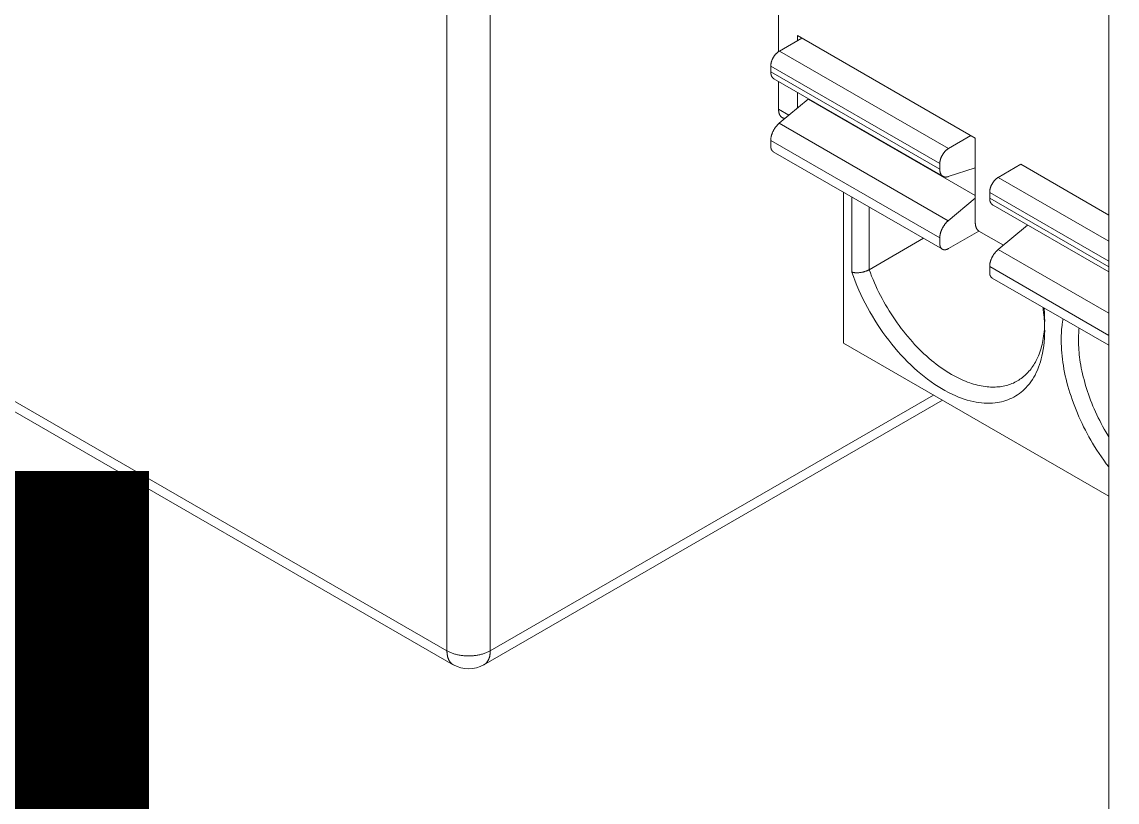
# Model space of a CAD drawing. Header units: inches. Extents: x 67578 to 72421, y -34894 to -31675.
# Drawn here: x 69176.28 to 69204.7, y -33380.48 to -33360.22 of the extents above; entities that cross this region are included whole.
import ezdxf

# ---------------------------------------------------------------- set-up
doc = ezdxf.new("R2010")
doc.units = ezdxf.units.IN
doc.header["$MEASUREMENT"] = 0
doc.linetypes.add('ACAD_ISO03W100', pattern=[30, 12, -18])
doc.layers.add('SI-TOPOLOGY-Ethernet', color=7, linetype='Continuous', lineweight=13, true_color=0x3cf000)

# ---------------------------------------------------------------- blocks, each defined once
blk = doc.blocks.new('ET200S')
at = {"lineweight": 0}
for p, q in [((42.288, 50.006), (42.288, -46.749)), ((31.493, 16.34), (31.493, -18.183)), ((32.2, 15.762), (32.2, -18.183)), ((31.493, -18.183), (0.026, -0.016)), ((31.596, -18.412), (0.13, -0.245)), ((36.902, -4.492), (36.902, -8.401)), ((36.916, -8.393), (37.284, -8.181)), ((40.112, -9.814), (37.213, -8.14)), ((37.213, -8.14), (37.213, -8.222)), ((36.916, -8.393), (39.674, -9.985)), ((39.532, -10.23), (36.775, -8.638)), ((36.775, -8.638), (36.775, -8.732)), ((36.775, -8.732), (39.532, -10.324)), ((39.584, -10.438), (36.826, -8.846)), ((36.902, -8.89), (36.902, -9.343)), ((37.213, -9.069), (37.213, -9.322)), ((36.913, -9.571), (37.386, -9.177)), ((40.112, -10.751), (37.386, -9.177)), ((36.902, -9.343), (37.07, -9.441)), ((36.913, -9.571), (39.671, -11.164)), ((36.964, -9.481), (36.998, -9.501)), ((40.041, -9.773), (39.674, -9.985)), ((40.112, -11.197), (40.112, -9.814)), ((39.532, -11.443), (36.775, -9.851)), ((36.775, -9.851), (36.775, -9.944)), ((39.574, -11.628), (36.816, -10.036)), ((39.532, -10.23), (39.532, -10.324)), ((39.671, -10.443), (40.112, -10.301)), ((40.855, -10.242), (40.487, -10.455)), ((42.288, -11.07), (40.855, -10.242)), ((40.487, -10.455), (42.288, -11.494)), ((37.963, -10.698), (37.963, -13.161)), ((42.288, -11.821), (40.346, -10.7)), ((40.346, -10.7), (40.346, -10.793)), ((38.097, -12.002), (38.097, -10.775)), ((40.112, -10.796), (39.671, -11.164)), ((40.346, -10.793), (42.288, -11.915)), ((38.38, -10.939), (38.38, -11.962)), ((42.288, -11.999), (40.404, -10.911)), ((40.484, -11.633), (40.963, -11.234)), ((39.674, -11.618), (40.17, -11.332)), ((40.17, -11.332), (40.569, -11.562)), ((39.266, -11.45), (38.38, -11.962)), ((39.532, -11.443), (39.532, -11.537)), ((40.484, -11.633), (42.288, -12.674)), ((42.288, -13.034), (40.346, -11.912)), ((40.346, -11.912), (40.346, -12.006)), ((38.102, -12.003), (38.097, -12.002)), ((42.288, -13.195), (40.387, -12.098)), ((42.288, -15.658), (37.963, -13.161)), ((32.096, -18.412), (39.577, -14.093)), ((32.2, -18.183), (39.43, -14.008))]:
    blk.add_line(p, q, dxfattribs=at)
for points in [[(36.775, -8.638), (36.775, -8.633), (36.775, -8.627), (36.775, -8.622), (36.776, -8.617), (36.776, -8.611), (36.777, -8.606), (36.778, -8.601), (36.779, -8.595), (36.78, -8.59), (36.781, -8.585), (36.783, -8.58), (36.784, -8.574), (36.785, -8.569), (36.787, -8.563), (36.789, -8.557), (36.792, -8.551), (36.794, -8.545), (36.796, -8.539), (36.799, -8.533), (36.801, -8.527), (36.804, -8.521), (36.807, -8.516), (36.81, -8.51), (36.813, -8.504), (36.816, -8.499), (36.819, -8.493), (36.823, -8.488), (36.826, -8.482), (36.83, -8.477), (36.833, -8.471), (36.837, -8.466), (36.841, -8.461), (36.845, -8.456), (36.849, -8.451), (36.853, -8.446), (36.858, -8.441), (36.862, -8.437), (36.866, -8.433), (36.87, -8.429), (36.873, -8.425), (36.877, -8.422), (36.881, -8.418), (36.885, -8.415), (36.89, -8.411), (36.894, -8.408), (36.898, -8.405), (36.903, -8.402), (36.907, -8.399), (36.911, -8.396), (36.916, -8.393)], [(36.826, -8.846), (36.824, -8.845), (36.822, -8.843), (36.82, -8.842), (36.819, -8.841), (36.817, -8.84), (36.815, -8.838), (36.814, -8.837), (36.812, -8.835), (36.81, -8.834), (36.809, -8.832), (36.807, -8.831), (36.805, -8.829), (36.804, -8.827), (36.802, -8.826), (36.801, -8.824), (36.8, -8.822), (36.798, -8.82), (36.797, -8.818), (36.796, -8.816), (36.795, -8.814), (36.793, -8.812), (36.792, -8.81), (36.791, -8.808), (36.79, -8.806), (36.789, -8.804), (36.788, -8.802), (36.787, -8.8), (36.786, -8.798), (36.785, -8.796), (36.785, -8.794), (36.784, -8.791), (36.783, -8.788), (36.782, -8.785), (36.781, -8.782), (36.78, -8.779), (36.779, -8.776), (36.779, -8.773), (36.778, -8.77), (36.778, -8.767), (36.777, -8.764), (36.777, -8.762), (36.776, -8.759), (36.776, -8.756), (36.776, -8.753), (36.775, -8.75), (36.775, -8.747), (36.775, -8.744), (36.775, -8.741), (36.775, -8.738), (36.775, -8.735), (36.775, -8.732)], [(37.006, -9.494), (37.003, -9.494), (37, -9.493), (36.997, -9.493), (36.994, -9.492), (36.991, -9.492), (36.988, -9.491), (36.985, -9.49), (36.982, -9.489), (36.98, -9.488), (36.977, -9.487), (36.974, -9.486), (36.972, -9.485), (36.969, -9.484), (36.967, -9.482), (36.964, -9.481), (36.962, -9.479), (36.96, -9.478), (36.957, -9.476), (36.955, -9.475), (36.953, -9.473), (36.951, -9.471), (36.948, -9.47), (36.946, -9.468), (36.944, -9.466), (36.942, -9.464), (36.94, -9.462), (36.938, -9.459), (36.936, -9.457), (36.934, -9.454), (36.932, -9.452), (36.93, -9.449), (36.928, -9.447), (36.927, -9.444), (36.925, -9.441), (36.923, -9.438), (36.922, -9.435), (36.92, -9.432), (36.919, -9.43), (36.917, -9.427), (36.916, -9.424), (36.915, -9.421), (36.914, -9.418), (36.913, -9.414), (36.912, -9.411), (36.911, -9.407), (36.909, -9.404), (36.908, -9.4), (36.907, -9.396), (36.907, -9.392), (36.906, -9.388), (36.905, -9.384), (36.904, -9.38), (36.904, -9.376), (36.903, -9.372), (36.903, -9.368), (36.903, -9.364), (36.902, -9.36), (36.902, -9.356), (36.902, -9.352), (36.902, -9.347), (36.902, -9.343)], [(36.775, -9.851), (36.775, -9.845), (36.775, -9.838), (36.775, -9.832), (36.776, -9.826), (36.777, -9.82), (36.777, -9.814), (36.778, -9.808), (36.779, -9.801), (36.78, -9.795), (36.782, -9.789), (36.783, -9.783), (36.785, -9.777), (36.787, -9.77), (36.789, -9.763), (36.791, -9.756), (36.793, -9.749), (36.796, -9.742), (36.798, -9.735), (36.801, -9.728), (36.804, -9.721), (36.807, -9.714), (36.81, -9.707), (36.814, -9.7), (36.817, -9.694), (36.821, -9.687), (36.824, -9.68), (36.828, -9.674), (36.832, -9.667), (36.836, -9.66), (36.84, -9.654), (36.845, -9.648), (36.849, -9.641), (36.854, -9.635), (36.858, -9.629), (36.863, -9.623), (36.867, -9.618), (36.872, -9.612), (36.877, -9.607), (36.882, -9.601), (36.887, -9.596), (36.892, -9.591), (36.897, -9.586), (36.902, -9.581), (36.908, -9.576), (36.913, -9.571)], [(36.816, -10.036), (36.815, -10.035), (36.813, -10.034), (36.812, -10.033), (36.81, -10.032), (36.809, -10.031), (36.808, -10.03), (36.806, -10.029), (36.805, -10.028), (36.804, -10.027), (36.802, -10.025), (36.801, -10.024), (36.8, -10.023), (36.799, -10.021), (36.798, -10.02), (36.796, -10.019), (36.795, -10.017), (36.794, -10.016), (36.793, -10.014), (36.792, -10.013), (36.791, -10.011), (36.79, -10.01), (36.789, -10.008), (36.789, -10.007), (36.788, -10.005), (36.787, -10.004), (36.786, -10.002), (36.785, -10.001), (36.784, -9.998), (36.784, -9.996), (36.783, -9.994), (36.782, -9.992), (36.781, -9.99), (36.78, -9.988), (36.78, -9.985), (36.779, -9.983), (36.779, -9.981), (36.778, -9.979), (36.778, -9.976), (36.777, -9.974), (36.777, -9.972), (36.776, -9.97), (36.776, -9.967), (36.776, -9.965), (36.776, -9.963), (36.775, -9.96), (36.775, -9.958), (36.775, -9.956), (36.775, -9.954), (36.775, -9.951), (36.775, -9.949), (36.775, -9.947), (36.775, -9.944)], [(39.674, -9.985), (39.669, -9.988), (39.665, -9.991), (39.66, -9.994), (39.656, -9.997), (39.652, -10), (39.647, -10.003), (39.643, -10.007), (39.639, -10.01), (39.635, -10.014), (39.631, -10.017), (39.627, -10.021), (39.623, -10.025), (39.62, -10.029), (39.615, -10.034), (39.611, -10.038), (39.607, -10.043), (39.603, -10.048), (39.599, -10.053), (39.595, -10.059), (39.591, -10.064), (39.587, -10.069), (39.584, -10.074), (39.58, -10.08), (39.577, -10.085), (39.574, -10.091), (39.571, -10.096), (39.568, -10.102), (39.565, -10.108), (39.562, -10.114), (39.559, -10.119), (39.556, -10.125), (39.554, -10.131), (39.551, -10.137), (39.549, -10.143), (39.547, -10.149), (39.545, -10.155), (39.543, -10.162), (39.542, -10.167), (39.54, -10.172), (39.539, -10.177), (39.538, -10.182), (39.537, -10.188), (39.536, -10.193), (39.535, -10.198), (39.534, -10.203), (39.533, -10.209), (39.533, -10.214), (39.533, -10.219), (39.532, -10.225), (39.532, -10.23)], [(39.532, -10.324), (39.532, -10.327), (39.532, -10.331), (39.533, -10.335), (39.533, -10.339), (39.533, -10.342), (39.533, -10.346), (39.534, -10.35), (39.534, -10.353), (39.535, -10.357), (39.536, -10.361), (39.536, -10.364), (39.537, -10.368), (39.538, -10.372), (39.539, -10.375), (39.54, -10.379), (39.541, -10.382), (39.542, -10.386), (39.543, -10.388), (39.544, -10.391), (39.546, -10.393), (39.547, -10.396), (39.548, -10.399), (39.549, -10.401), (39.551, -10.403), (39.552, -10.406), (39.553, -10.408), (39.555, -10.411), (39.557, -10.413), (39.558, -10.415), (39.56, -10.417), (39.562, -10.419), (39.563, -10.421), (39.565, -10.423), (39.567, -10.425), (39.569, -10.427), (39.571, -10.429), (39.573, -10.431), (39.575, -10.432), (39.577, -10.434), (39.58, -10.435), (39.582, -10.437), (39.584, -10.438), (39.586, -10.439), (39.589, -10.44), (39.591, -10.442), (39.593, -10.443), (39.596, -10.444), (39.598, -10.445), (39.601, -10.445), (39.603, -10.446), (39.606, -10.447), (39.608, -10.448), (39.611, -10.448), (39.613, -10.449), (39.616, -10.449), (39.619, -10.449), (39.622, -10.45), (39.625, -10.45), (39.628, -10.45), (39.631, -10.45), (39.634, -10.45), (39.638, -10.45), (39.641, -10.45), (39.644, -10.449), (39.647, -10.449), (39.65, -10.448), (39.653, -10.448), (39.656, -10.447), (39.659, -10.446), (39.662, -10.446), (39.665, -10.445), (39.668, -10.444), (39.671, -10.443)], [(40.346, -10.7), (40.346, -10.694), (40.346, -10.689), (40.346, -10.684), (40.347, -10.678), (40.347, -10.673), (40.348, -10.668), (40.349, -10.662), (40.35, -10.657), (40.351, -10.652), (40.352, -10.646), (40.353, -10.641), (40.355, -10.636), (40.356, -10.631), (40.358, -10.625), (40.36, -10.619), (40.362, -10.613), (40.365, -10.607), (40.367, -10.601), (40.37, -10.595), (40.372, -10.589), (40.375, -10.583), (40.378, -10.577), (40.381, -10.571), (40.384, -10.566), (40.387, -10.56), (40.39, -10.555), (40.394, -10.549), (40.397, -10.544), (40.401, -10.538), (40.404, -10.533), (40.408, -10.528), (40.412, -10.523), (40.416, -10.518), (40.42, -10.513), (40.424, -10.508), (40.429, -10.503), (40.433, -10.498), (40.437, -10.494), (40.44, -10.491), (40.444, -10.487), (40.448, -10.483), (40.452, -10.48), (40.456, -10.476), (40.461, -10.473), (40.465, -10.469), (40.469, -10.466), (40.473, -10.463), (40.478, -10.46), (40.482, -10.457), (40.487, -10.455)], [(40.388, -10.9), (40.384, -10.896), (40.383, -10.895), (40.381, -10.894), (40.38, -10.893), (40.379, -10.892), (40.378, -10.891), (40.376, -10.889), (40.375, -10.887), (40.373, -10.886), (40.372, -10.884), (40.37, -10.882), (40.369, -10.88), (40.368, -10.878), (40.366, -10.876), (40.365, -10.874), (40.364, -10.872), (40.363, -10.87), (40.362, -10.868), (40.36, -10.866), (40.359, -10.864), (40.358, -10.862), (40.357, -10.86), (40.356, -10.857), (40.356, -10.855), (40.354, -10.852), (40.353, -10.849), (40.353, -10.847), (40.352, -10.844), (40.351, -10.841), (40.35, -10.838), (40.349, -10.835), (40.349, -10.832), (40.348, -10.829), (40.348, -10.826), (40.347, -10.823), (40.347, -10.82), (40.347, -10.817), (40.346, -10.814), (40.346, -10.811), (40.346, -10.808), (40.346, -10.805), (40.346, -10.802), (40.346, -10.799), (40.346, -10.796), (40.346, -10.793)], [(40.396, -10.907), (40.395, -10.906), (40.393, -10.905), (40.392, -10.903), (40.391, -10.902), (40.389, -10.901), (40.388, -10.9)], [(40.405, -10.911), (40.404, -10.911), (40.404, -10.911), (40.403, -10.911), (40.402, -10.911), (40.402, -10.911), (40.401, -10.911), (40.401, -10.911), (40.4, -10.91), (40.399, -10.91), (40.399, -10.909), (40.398, -10.909), (40.398, -10.909), (40.397, -10.908), (40.397, -10.908), (40.396, -10.907)], [(39.671, -11.164), (39.665, -11.168), (39.66, -11.173), (39.655, -11.178), (39.649, -11.183), (39.644, -11.188), (39.639, -11.194), (39.634, -11.199), (39.63, -11.204), (39.625, -11.21), (39.62, -11.216), (39.616, -11.221), (39.611, -11.227), (39.607, -11.234), (39.602, -11.24), (39.598, -11.246), (39.594, -11.253), (39.59, -11.259), (39.586, -11.266), (39.582, -11.272), (39.578, -11.279), (39.575, -11.286), (39.571, -11.293), (39.568, -11.299), (39.565, -11.306), (39.562, -11.313), (39.559, -11.32), (39.556, -11.327), (39.554, -11.334), (39.551, -11.341), (39.549, -11.348), (39.546, -11.355), (39.544, -11.362), (39.542, -11.37), (39.541, -11.376), (39.539, -11.382), (39.538, -11.388), (39.537, -11.394), (39.536, -11.4), (39.535, -11.406), (39.534, -11.412), (39.534, -11.418), (39.533, -11.424), (39.533, -11.431), (39.532, -11.437), (39.532, -11.443)], [(40.17, -11.332), (40.168, -11.33), (40.166, -11.329), (40.164, -11.327), (40.162, -11.326), (40.16, -11.324), (40.158, -11.322), (40.156, -11.321), (40.154, -11.319), (40.152, -11.317), (40.151, -11.315), (40.149, -11.313), (40.147, -11.311), (40.145, -11.309), (40.143, -11.307), (40.142, -11.305), (40.14, -11.302), (40.139, -11.3), (40.137, -11.298), (40.136, -11.295), (40.134, -11.293), (40.133, -11.29), (40.132, -11.288), (40.13, -11.285), (40.129, -11.283), (40.128, -11.28), (40.127, -11.278), (40.126, -11.275), (40.125, -11.273), (40.124, -11.27), (40.123, -11.267), (40.122, -11.265), (40.121, -11.261), (40.12, -11.258), (40.119, -11.254), (40.118, -11.251), (40.117, -11.247), (40.117, -11.244), (40.116, -11.24), (40.115, -11.237), (40.115, -11.233), (40.114, -11.229), (40.114, -11.226), (40.113, -11.222), (40.113, -11.219), (40.113, -11.215), (40.113, -11.211), (40.112, -11.208), (40.112, -11.204), (40.112, -11.2), (40.112, -11.197)], [(39.532, -11.537), (39.532, -11.54), (39.532, -11.543), (39.533, -11.546), (39.533, -11.549), (39.533, -11.552), (39.533, -11.555), (39.534, -11.558), (39.534, -11.561), (39.534, -11.564), (39.535, -11.567), (39.536, -11.57), (39.536, -11.573), (39.537, -11.576), (39.538, -11.579), (39.539, -11.581), (39.54, -11.584), (39.541, -11.587), (39.542, -11.59), (39.543, -11.593), (39.544, -11.595), (39.545, -11.597), (39.546, -11.599), (39.548, -11.601), (39.549, -11.603), (39.55, -11.605), (39.552, -11.607), (39.553, -11.609), (39.554, -11.611), (39.556, -11.613), (39.558, -11.615), (39.559, -11.616), (39.561, -11.618), (39.563, -11.62), (39.564, -11.621), (39.566, -11.623), (39.568, -11.624), (39.57, -11.626), (39.572, -11.627), (39.574, -11.628), (39.576, -11.629), (39.578, -11.63), (39.58, -11.631), (39.582, -11.632), (39.585, -11.633), (39.587, -11.634), (39.589, -11.634), (39.591, -11.635), (39.594, -11.636), (39.596, -11.636), (39.598, -11.636), (39.601, -11.637), (39.603, -11.637), (39.605, -11.637), (39.608, -11.637), (39.61, -11.637), (39.613, -11.637), (39.615, -11.637), (39.617, -11.637), (39.62, -11.637), (39.623, -11.637), (39.626, -11.636), (39.629, -11.636), (39.632, -11.635), (39.635, -11.634), (39.638, -11.634), (39.641, -11.633), (39.644, -11.632), (39.646, -11.631), (39.649, -11.63), (39.652, -11.629), (39.655, -11.628), (39.658, -11.627), (39.66, -11.625), (39.663, -11.624), (39.666, -11.623), (39.669, -11.621), (39.671, -11.62), (39.674, -11.618)], [(40.346, -11.912), (40.346, -11.906), (40.346, -11.9), (40.346, -11.894), (40.347, -11.888), (40.347, -11.881), (40.348, -11.875), (40.349, -11.869), (40.35, -11.863), (40.351, -11.857), (40.353, -11.851), (40.354, -11.845), (40.356, -11.839), (40.358, -11.832), (40.36, -11.824), (40.362, -11.817), (40.364, -11.81), (40.367, -11.803), (40.369, -11.796), (40.372, -11.789), (40.375, -11.782), (40.378, -11.776), (40.381, -11.769), (40.384, -11.762), (40.388, -11.755), (40.392, -11.748), (40.395, -11.742), (40.399, -11.735), (40.403, -11.729), (40.407, -11.722), (40.411, -11.716), (40.416, -11.709), (40.42, -11.703), (40.424, -11.697), (40.429, -11.691), (40.434, -11.685), (40.438, -11.679), (40.443, -11.674), (40.448, -11.668), (40.453, -11.663), (40.458, -11.658), (40.463, -11.653), (40.468, -11.648), (40.473, -11.643), (40.479, -11.638), (40.484, -11.633)], [(38.102, -12.003), (38.107, -12.005), (38.113, -12.006), (38.118, -12.007), (38.124, -12.008), (38.129, -12.009), (38.135, -12.01), (38.14, -12.01), (38.146, -12.011), (38.151, -12.011), (38.157, -12.012), (38.162, -12.012), (38.168, -12.012), (38.176, -12.012), (38.183, -12.012), (38.191, -12.012), (38.198, -12.012), (38.206, -12.011), (38.214, -12.011), (38.221, -12.01), (38.229, -12.009), (38.236, -12.008), (38.244, -12.007), (38.251, -12.006), (38.259, -12.004), (38.266, -12.003), (38.274, -12.001), (38.281, -12), (38.289, -11.998), (38.296, -11.996), (38.303, -11.994), (38.31, -11.992), (38.318, -11.989), (38.324, -11.987), (38.329, -11.985), (38.335, -11.983), (38.341, -11.981), (38.347, -11.979), (38.352, -11.976), (38.358, -11.974), (38.363, -11.971), (38.369, -11.968), (38.374, -11.965), (38.38, -11.962)], [(39.723, -13.672), (39.68, -13.646), (39.638, -13.62), (39.596, -13.592), (39.555, -13.564), (39.514, -13.535), (39.474, -13.504), (39.435, -13.474), (39.396, -13.442), (39.355, -13.407), (39.314, -13.371), (39.274, -13.334), (39.235, -13.297), (39.196, -13.259), (39.159, -13.22), (39.121, -13.181), (39.085, -13.141), (39.047, -13.098), (39.01, -13.055), (38.974, -13.011), (38.938, -12.966), (38.903, -12.921), (38.869, -12.875), (38.836, -12.829), (38.803, -12.782), (38.77, -12.734), (38.739, -12.685), (38.708, -12.636), (38.677, -12.586), (38.648, -12.536), (38.619, -12.486), (38.591, -12.435), (38.564, -12.383), (38.538, -12.332), (38.513, -12.28), (38.489, -12.228), (38.465, -12.176), (38.443, -12.123), (38.421, -12.07), (38.4, -12.016), (38.38, -11.962)], [(41.244, -12.957), (41.243, -13.019), (41.24, -13.081), (41.235, -13.143), (41.229, -13.204), (41.22, -13.265), (41.209, -13.326), (41.199, -13.373), (41.187, -13.42), (41.174, -13.465), (41.16, -13.511), (41.143, -13.556), (41.125, -13.6), (41.105, -13.643), (41.086, -13.682), (41.065, -13.719), (41.042, -13.756), (41.018, -13.792), (40.993, -13.826), (40.965, -13.859), (40.936, -13.891), (40.911, -13.916), (40.885, -13.94), (40.858, -13.963), (40.83, -13.984), (40.801, -14.005), (40.771, -14.024), (40.741, -14.042), (40.709, -14.058), (40.677, -14.073), (40.644, -14.086), (40.61, -14.099), (40.576, -14.109), (40.541, -14.118), (40.506, -14.126), (40.471, -14.132), (40.435, -14.137), (40.391, -14.141), (40.347, -14.143), (40.302, -14.143), (40.258, -14.141), (40.213, -14.137), (40.169, -14.132), (40.125, -14.125), (40.076, -14.115), (40.028, -14.103), (39.98, -14.09), (39.932, -14.076), (39.885, -14.059), (39.838, -14.042), (39.792, -14.023), (39.733, -13.996), (39.674, -13.967), (39.617, -13.936), (39.56, -13.904), (39.505, -13.87), (39.45, -13.834), (39.391, -13.794), (39.334, -13.752), (39.277, -13.708), (39.222, -13.663), (39.168, -13.617), (39.115, -13.569), (39.059, -13.517), (39.004, -13.464), (38.951, -13.409), (38.899, -13.353), (38.848, -13.296), (38.799, -13.238), (38.749, -13.177), (38.699, -13.114), (38.652, -13.051), (38.605, -12.986), (38.56, -12.921), (38.516, -12.855), (38.473, -12.787), (38.432, -12.719), (38.391, -12.649), (38.352, -12.579), (38.315, -12.508), (38.279, -12.437), (38.245, -12.366), (38.212, -12.294), (38.181, -12.222), (38.152, -12.149), (38.124, -12.076), (38.097, -12.002)], [(40.387, -12.098), (40.385, -12.097), (40.384, -12.096), (40.383, -12.095), (40.381, -12.094), (40.38, -12.093), (40.378, -12.092), (40.377, -12.09), (40.376, -12.089), (40.374, -12.088), (40.373, -12.087), (40.372, -12.086), (40.371, -12.084), (40.37, -12.083), (40.368, -12.082), (40.367, -12.08), (40.366, -12.079), (40.365, -12.077), (40.364, -12.076), (40.363, -12.075), (40.362, -12.073), (40.361, -12.072), (40.36, -12.07), (40.359, -12.069), (40.359, -12.067), (40.358, -12.065), (40.357, -12.064), (40.356, -12.062), (40.355, -12.06), (40.354, -12.058), (40.354, -12.056), (40.353, -12.054), (40.352, -12.051), (40.351, -12.049), (40.351, -12.047), (40.35, -12.045), (40.349, -12.043), (40.349, -12.04), (40.348, -12.038), (40.348, -12.036), (40.348, -12.034), (40.347, -12.031), (40.347, -12.029), (40.347, -12.027), (40.346, -12.024), (40.346, -12.022), (40.346, -12.02), (40.346, -12.017), (40.346, -12.015), (40.346, -12.013), (40.346, -12.011), (40.346, -12.008), (40.346, -12.006)], [(41.213, -12.575), (41.216, -12.59), (41.218, -12.61), (41.221, -12.631), (41.224, -12.651), (41.226, -12.671), (41.229, -12.692), (41.231, -12.712), (41.233, -12.732), (41.235, -12.753), (41.236, -12.773), (41.238, -12.794), (41.239, -12.814), (41.24, -12.835), (41.241, -12.855), (41.242, -12.875), (41.243, -12.896), (41.243, -12.916), (41.243, -12.937), (41.244, -12.957)], [(41.234, -12.586), (41.235, -12.6), (41.236, -12.614), (41.237, -12.628), (41.238, -12.642), (41.239, -12.655), (41.24, -12.669), (41.241, -12.683), (41.241, -12.697), (41.242, -12.711), (41.242, -12.725), (41.243, -12.739), (41.243, -12.752), (41.243, -12.766), (41.244, -12.78), (41.244, -12.794)], [(41.244, -12.794), (41.243, -12.83), (41.242, -12.867), (41.241, -12.903), (41.238, -12.939), (41.235, -12.976), (41.231, -13.012), (41.226, -13.048), (41.221, -13.084), (41.214, -13.12), (41.208, -13.152), (41.201, -13.183), (41.193, -13.215), (41.184, -13.246), (41.174, -13.277), (41.164, -13.308), (41.153, -13.339), (41.141, -13.369), (41.128, -13.399), (41.117, -13.423), (41.105, -13.446), (41.092, -13.47), (41.079, -13.493), (41.066, -13.515), (41.051, -13.537), (41.036, -13.559), (41.021, -13.58), (41.004, -13.601), (40.987, -13.621), (40.971, -13.64), (40.954, -13.658), (40.936, -13.675), (40.918, -13.692), (40.899, -13.708), (40.88, -13.723), (40.86, -13.738), (40.84, -13.752), (40.819, -13.766), (40.798, -13.778), (40.777, -13.79), (40.755, -13.801), (40.732, -13.812), (40.71, -13.821), (40.687, -13.83), (40.663, -13.839), (40.64, -13.846), (40.616, -13.853), (40.592, -13.858), (40.568, -13.864), (40.542, -13.868), (40.516, -13.872), (40.49, -13.875), (40.463, -13.877), (40.437, -13.878), (40.411, -13.879), (40.384, -13.879), (40.358, -13.878), (40.331, -13.876), (40.305, -13.874), (40.273, -13.87), (40.24, -13.866), (40.208, -13.86), (40.176, -13.854), (40.145, -13.846), (40.113, -13.838), (40.082, -13.829), (40.051, -13.82), (40.02, -13.809), (39.986, -13.797), (39.952, -13.784), (39.918, -13.77), (39.885, -13.755), (39.852, -13.74), (39.819, -13.724), (39.787, -13.707), (39.755, -13.69), (39.723, -13.672)], [(41.512, -13.112), (41.512, -13.096), (41.513, -13.079), (41.513, -13.062), (41.513, -13.045), (41.514, -13.028), (41.515, -13.012), (41.516, -12.995), (41.517, -12.978), (41.518, -12.961), (41.519, -12.944), (41.52, -12.928), (41.522, -12.911), (41.524, -12.894), (41.526, -12.877), (41.528, -12.861), (41.53, -12.844), (41.532, -12.827), (41.535, -12.811), (41.537, -12.794), (41.54, -12.777), (41.543, -12.765)], [(41.795, -13.112), (41.795, -13.099), (41.795, -13.086), (41.795, -13.073), (41.796, -13.06), (41.796, -13.047), (41.797, -13.034), (41.797, -13.021), (41.798, -13.008), (41.798, -12.994), (41.799, -12.981), (41.8, -12.968), (41.801, -12.955), (41.802, -12.942), (41.803, -12.929), (41.804, -12.916)], [(42.288, -15.183), (42.247, -15.129), (42.207, -15.074), (42.168, -15.019), (42.131, -14.963), (42.094, -14.906), (42.058, -14.848), (42.026, -14.796), (41.995, -14.743), (41.965, -14.69), (41.936, -14.636), (41.907, -14.582), (41.879, -14.527), (41.853, -14.472), (41.827, -14.417), (41.802, -14.362), (41.778, -14.307), (41.755, -14.252), (41.733, -14.196), (41.712, -14.14), (41.692, -14.084), (41.673, -14.027), (41.654, -13.97), (41.638, -13.916), (41.622, -13.861), (41.607, -13.806), (41.593, -13.751), (41.58, -13.696), (41.569, -13.64), (41.558, -13.585), (41.548, -13.529), (41.54, -13.477), (41.533, -13.425), (41.527, -13.373), (41.522, -13.321), (41.518, -13.269), (41.515, -13.217), (41.513, -13.165), (41.512, -13.112)], [(42.288, -14.69), (42.24, -14.611), (42.214, -14.565), (42.189, -14.519), (42.164, -14.473), (42.141, -14.426), (42.117, -14.379), (42.095, -14.331), (42.073, -14.284), (42.051, -14.236), (42.031, -14.188), (42.012, -14.141), (41.993, -14.093), (41.975, -14.045), (41.958, -13.997), (41.942, -13.949), (41.926, -13.9), (41.911, -13.851), (41.897, -13.804), (41.885, -13.757), (41.873, -13.71), (41.861, -13.663), (41.851, -13.615), (41.841, -13.568), (41.832, -13.52), (41.824, -13.472), (41.818, -13.432), (41.813, -13.392), (41.808, -13.352), (41.804, -13.313), (41.801, -13.273), (41.799, -13.233), (41.797, -13.193), (41.795, -13.152), (41.795, -13.112)], [(31.493, -18.183), (31.505, -18.19), (31.517, -18.196), (31.529, -18.202), (31.542, -18.208), (31.554, -18.213), (31.567, -18.218), (31.58, -18.223), (31.593, -18.228), (31.606, -18.232), (31.619, -18.236), (31.634, -18.24), (31.648, -18.244), (31.663, -18.248), (31.678, -18.251), (31.693, -18.254), (31.708, -18.256), (31.723, -18.259), (31.738, -18.261), (31.753, -18.262), (31.768, -18.264), (31.783, -18.265), (31.799, -18.266), (31.815, -18.267), (31.83, -18.267), (31.846, -18.268), (31.862, -18.267), (31.877, -18.267), (31.893, -18.266), (31.909, -18.265), (31.924, -18.264), (31.939, -18.262), (31.954, -18.261), (31.969, -18.259), (31.984, -18.256), (31.999, -18.254), (32.014, -18.251), (32.029, -18.248), (32.044, -18.244), (32.058, -18.24), (32.073, -18.236), (32.086, -18.232), (32.099, -18.228), (32.112, -18.223), (32.125, -18.218), (32.138, -18.213), (32.151, -18.208), (32.163, -18.202), (32.175, -18.196), (32.188, -18.19), (32.2, -18.183)], [(31.596, -18.412), (31.593, -18.409), (31.589, -18.407), (31.585, -18.405), (31.582, -18.402), (31.579, -18.4), (31.575, -18.397), (31.572, -18.395), (31.569, -18.392), (31.566, -18.389), (31.562, -18.386), (31.559, -18.383), (31.556, -18.38), (31.553, -18.376), (31.55, -18.373), (31.547, -18.369), (31.544, -18.366), (31.541, -18.362), (31.538, -18.358), (31.536, -18.354), (31.533, -18.35), (31.531, -18.346), (31.528, -18.342), (31.526, -18.337), (31.524, -18.333), (31.522, -18.329), (31.52, -18.325), (31.518, -18.32), (31.516, -18.316), (31.514, -18.312), (31.513, -18.307), (31.511, -18.303), (31.509, -18.298), (31.508, -18.292), (31.506, -18.286), (31.504, -18.28), (31.503, -18.274), (31.501, -18.268), (31.5, -18.262), (31.499, -18.256), (31.498, -18.25), (31.497, -18.244), (31.496, -18.238), (31.495, -18.232), (31.495, -18.226), (31.494, -18.22), (31.494, -18.214), (31.493, -18.208), (31.493, -18.201), (31.493, -18.195), (31.493, -18.189), (31.493, -18.183)], [(32.2, -18.183), (32.2, -18.189), (32.199, -18.195), (32.199, -18.201), (32.199, -18.208), (32.199, -18.214), (32.198, -18.22), (32.198, -18.226), (32.197, -18.232), (32.196, -18.238), (32.195, -18.244), (32.194, -18.25), (32.193, -18.256), (32.192, -18.262), (32.191, -18.268), (32.19, -18.274), (32.188, -18.28), (32.186, -18.286), (32.185, -18.292), (32.183, -18.298), (32.181, -18.303), (32.18, -18.307), (32.178, -18.312), (32.176, -18.316), (32.174, -18.32), (32.172, -18.325), (32.17, -18.329), (32.168, -18.333), (32.166, -18.337), (32.164, -18.342), (32.161, -18.346), (32.159, -18.35), (32.156, -18.354), (32.154, -18.358), (32.151, -18.362), (32.148, -18.366), (32.145, -18.369), (32.142, -18.373), (32.139, -18.376), (32.136, -18.38), (32.133, -18.383), (32.13, -18.386), (32.127, -18.389), (32.123, -18.392), (32.12, -18.395), (32.117, -18.397), (32.114, -18.4), (32.11, -18.402), (32.107, -18.405), (32.103, -18.407), (32.1, -18.409), (32.096, -18.412)]]:
    blk.add_lwpolyline(points, dxfattribs=at)
blk.add_arc((31.846, -17.979), 0.5, 240.5456, 299.4546, dxfattribs=at)

msp = doc.modelspace()

# ---------------------------------------------------------------- linework, layer by layer
at = {"layer": 'SI-TOPOLOGY-Ethernet', "linetype": 'ACAD_ISO03W100', "ltscale": 0.01, "const_width": 4.419, "flags": 128}
msp.add_lwpolyline([(69177.366, -33371.881), (69177.366, -33498.055), (69145.804, -33498.055), (69145.804, -33875.745), (69207.458, -33875.745)], dxfattribs=at)

# ---------------------------------------------------------------- block references
at = {"xscale": 1.59100124616462, "yscale": 1.59100124616462, "zscale": 1.59100124616462}
msp.add_blockref('ET200S', (69137.204, -33347.624), dxfattribs=at)

doc.saveas('drawing.dxf')
